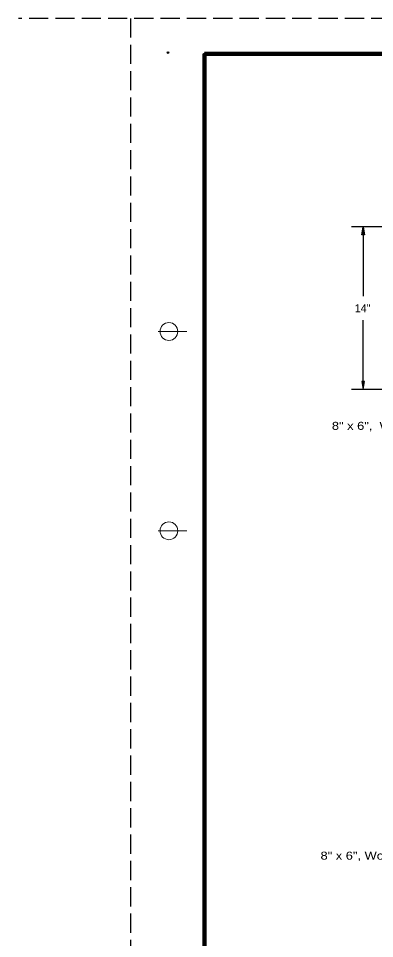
# Model space of a CAD drawing. Extents: x 0.5 to 35.9, y 24.1 to 46.1.
# Drawn here: x 0.53 to 5.54, y 33.13 to 46.06 of the extents above; entities that cross this region are included whole.
import ezdxf

# ---------------------------------------------------------------- set-up
doc = ezdxf.new("R2010")
doc.units = 0
doc.header["$LTSCALE"] = 0.045
doc.header["$PDMODE"] = 32
doc.header["$PDSIZE"] = 0.0225
doc.linetypes.add('LONG_DASHED', pattern=[7.5, 6, -1.5])
for name, color, linetype, lineweight in [('1', 7, 'Continuous', 25), ('2', 7, 'Continuous', 13), ('3', 7, 'Continuous', 25)]:
    doc.layers.add(name, color=color, linetype=linetype, lineweight=lineweight)

msp = doc.modelspace()

# ---------------------------------------------------------------- hatches: boundary and pattern name
at = {"layer": '1'}
for points in [[(5.3935, 43.01717), (5.356, 43.01717), (5.37475, 43.12967), (5.37475, 43.12967)], [(5.3935, 40.9565), (5.356, 40.9565), (5.37475, 40.844), (5.37475, 40.844)]]:
    msp.add_hatch(color=256, dxfattribs=at).paths.add_polyline_path(points)

# ---------------------------------------------------------------- linework, layer by layer
at = {"layer": '1', "linetype": 'LONG_DASHED'}
for p, q in [((35.72725, 46.05917), (0.52725, 46.05917)), ((2.10225, 46.05917), (2.10225, 24.05917))]:
    msp.add_line(p, q, dxfattribs=at)
at = {"layer": '1', "lineweight": 158}
for p, q in [((3.14392, 45.55917), (3.14392, 24.55917)), ((35.64392, 45.55917), (3.14392, 45.55917))]:
    msp.add_line(p, q, dxfattribs=at)
at = {"layer": '1'}
for p, q in [((6.81325, 43.12967), (5.21275, 43.12967)), ((5.37475, 43.01717), (5.37475, 42.15567)), ((5.37475, 40.9565), (5.37475, 41.81817)), ((6.81325, 40.844), (5.21275, 40.844))]:
    msp.add_line(p, q, dxfattribs=at)
at = {"layer": '1', "lineweight": 13}
for p, q in [((2.89392, 41.65917), (2.49392, 41.65917)), ((2.89392, 38.85917), (2.49392, 38.85917))]:
    msp.add_line(p, q, dxfattribs=at)
at = {"layer": '1'}
for points in [[(5.3935, 43.01717), (5.356, 43.01717), (5.37475, 43.12967), (5.37475, 43.12967)], [(5.3935, 40.9565), (5.356, 40.9565), (5.37475, 40.844), (5.37475, 40.844)]]:
    msp.add_lwpolyline(points, close=True, dxfattribs=at)
at = {"layer": '1', "lineweight": 13}
for centre in [(2.64392, 41.65917), (2.64392, 38.85917)]:
    msp.add_circle(centre, 0.125, dxfattribs=at)
at = {"layer": '1'}
for p in [(2.63192, 45.57917), (3.14392, 45.55917)]:
    msp.add_point(p, dxfattribs=at)
at = {"layer": '3'}
msp.add_line((5.37475, 40.844), (5.37483, 40.844), dxfattribs=at)

# ---------------------------------------------------------------- texts
at = {"layer": '1'}
msp.add_text('14"', height=0.1125, dxfattribs=at).set_placement((5.25692, 41.93067))
at = {"layer": '2', "width": 1.2}
for s, p in [('8" x 6",  Wood Block', (4.93483, 40.27733)), ('8" x 6", Wood Block', (4.77517, 34.2375))]:
    msp.add_text(s, height=0.1125, dxfattribs=at).set_placement(p)

doc.saveas('drawing.dxf')
